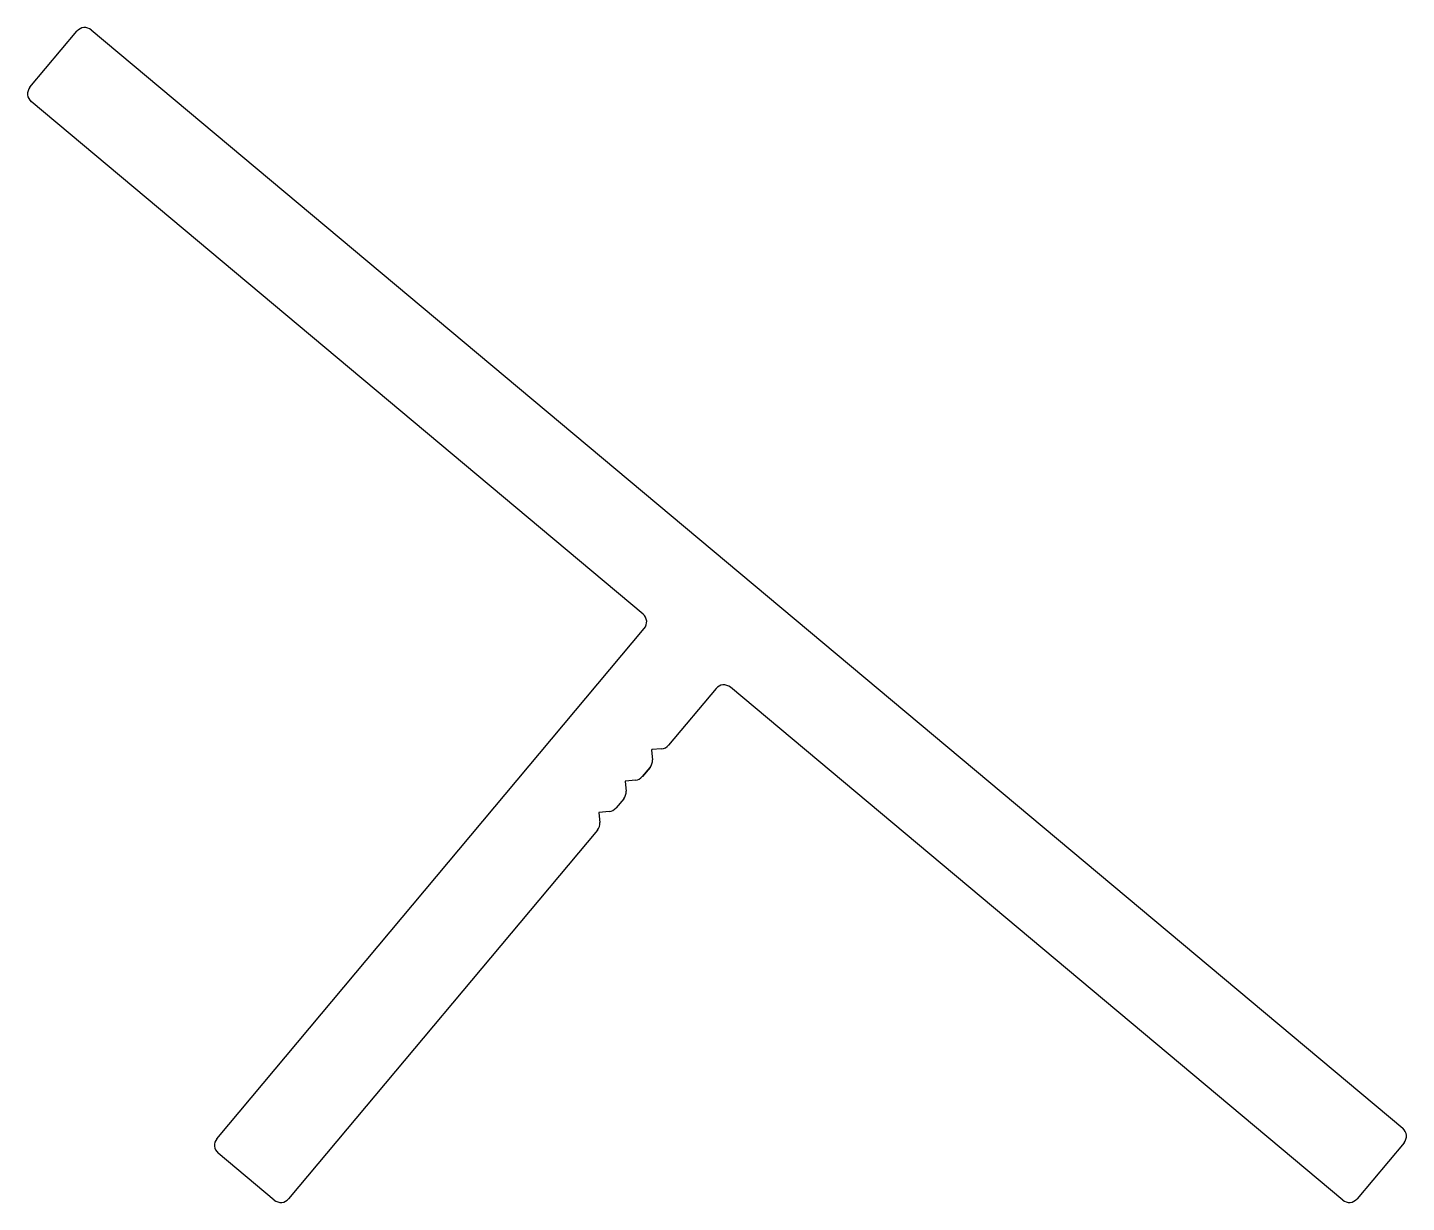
# Model space of a CAD drawing. Extents: x -8.1 to 25.6, y 0.3 to 29.
import ezdxf

# ---------------------------------------------------------------- set-up
doc = ezdxf.new("R2010")
doc.units = 0
doc.layers.get('0').update_dxf_attribs({"linetype": 'CONTINUOUS'})

msp = doc.modelspace()

# ---------------------------------------------------------------- linework, layer by layer
at = {"color": 7}
for p, q in [((-6.559, 28.976), (25.485, 2.136)), ((-8.058, 27.576), (-6.911, 28.945)), ((6.922, 14.702), (-8.027, 27.224)), ((-3.49, 1.882), (6.953, 14.35)), ((8.706, 12.882), (7.547, 11.499)), ((24.017, 0.383), (9.058, 12.914)), ((7.547, 11.499), (7.547, 11.499)), ((7.129, 11.38), (7.15, 11.139)), ((7.377, 11.41), (7.136, 11.389)), ((7.093, 10.957), (6.905, 10.732)), ((6.905, 10.732), (7.093, 10.957)), ((7.093, 10.957), (6.905, 10.732)), ((6.905, 10.732), (7.093, 10.957)), ((7.093, 10.957), (6.905, 10.732)), ((6.487, 10.614), (6.508, 10.373)), ((6.735, 10.644), (6.494, 10.623)), ((6.451, 10.19), (6.263, 9.966)), ((5.845, 9.847), (5.866, 9.606)), ((6.093, 9.877), (5.852, 9.856)), ((5.809, 9.424), (-1.738, 0.414)), ((25.516, 1.783), (24.37, 0.414)), ((-2.09, 0.383), (-3.459, 1.53))]:
    msp.add_line(p, q, dxfattribs=at)
for centre, radius, start, end in [((-6.719, 28.785), 0.25, 50.05, 140.05), ((-7.866, 27.415), 0.25, 140.05, 230.05), ((6.762, 14.511), 0.25, 320.05, 50.05), ((8.897, 12.722), 0.25, 50.05, 140.05), ((7.355, 11.659), 0.25, 275.05, 320.05), ((6.901, 11.117), 0.25, 320.05, 5.05), ((7.137, 11.381), 0.008, 95.05, 185.05), ((6.495, 10.615), 0.008, 95.05, 185.05), ((6.713, 10.893), 0.25, 275.05, 320.05), ((6.259, 10.351), 0.25, 320.05, 5.05), ((5.853, 9.848), 0.008, 95.05, 185.05), ((6.071, 10.126), 0.25, 275.05, 320.05), ((5.617, 9.584), 0.25, 320.05, 5.05), ((25.325, 1.944), 0.25, 320.05, 50.05), ((-3.299, 1.722), 0.25, 140.05, 230.05), ((-1.929, 0.575), 0.25, 230.05, 320.05), ((24.178, 0.575), 0.25, 230.05, 320.05)]:
    msp.add_arc(centre, radius, start, end, dxfattribs=at)

doc.saveas('drawing.dxf')
